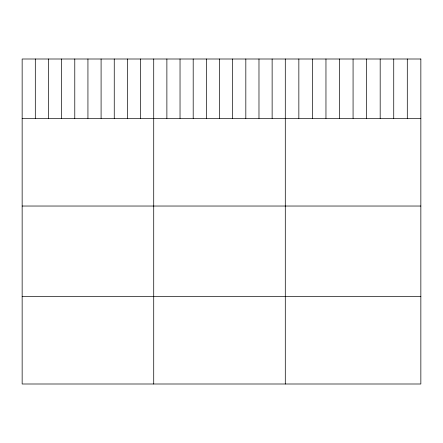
<?xml version="1.0" encoding="UTF-8"?>
<svg xmlns="http://www.w3.org/2000/svg" width="443" height="443" viewBox="0 0 443 443"><rect width="100%" height="100%" fill="white"/><g stroke="black" fill="none" stroke-linecap="round" stroke-linejoin="round"><path stroke-width="0.66" d="M22.15 118.375L420.85 118.375M22.15 206.034L420.85 206.034M22.15 296.339L420.85 296.339M407.294 59.002L407.294 118.375M393.738 59.002L393.738 118.375M380.183 59.002L380.183 118.375M366.627 59.002L366.627 118.375M353.071 59.002L353.071 118.375M339.515 59.002L339.515 118.375M325.959 59.002L325.959 118.375M312.404 59.002L312.404 118.375M298.848 59.002L298.848 118.375M285.292 59.002L285.292 383.998M272.135 59.002L272.135 118.375M258.978 59.002L258.978 118.375M245.821 59.002L245.821 118.375M232.664 59.002L232.664 118.375M219.506 59.002L219.506 118.375M206.349 59.002L206.349 118.375M193.192 59.002L193.192 118.375M180.035 59.002L180.035 118.375M166.878 59.002L166.878 118.375M153.721 59.002L153.721 383.998M140.564 59.002L140.564 118.375M127.407 59.002L127.407 118.375M114.25 59.002L114.25 118.375M101.093 59.002L101.093 118.375M87.936 59.002L87.936 118.375M74.778 59.002L74.778 118.375M61.621 59.002L61.621 118.375M48.464 59.002L48.464 118.375M35.307 59.002L35.307 118.375M420.85 59.002L22.15 59.002L22.15 383.998L420.85 383.998L420.85 59.002"/></g></svg>
